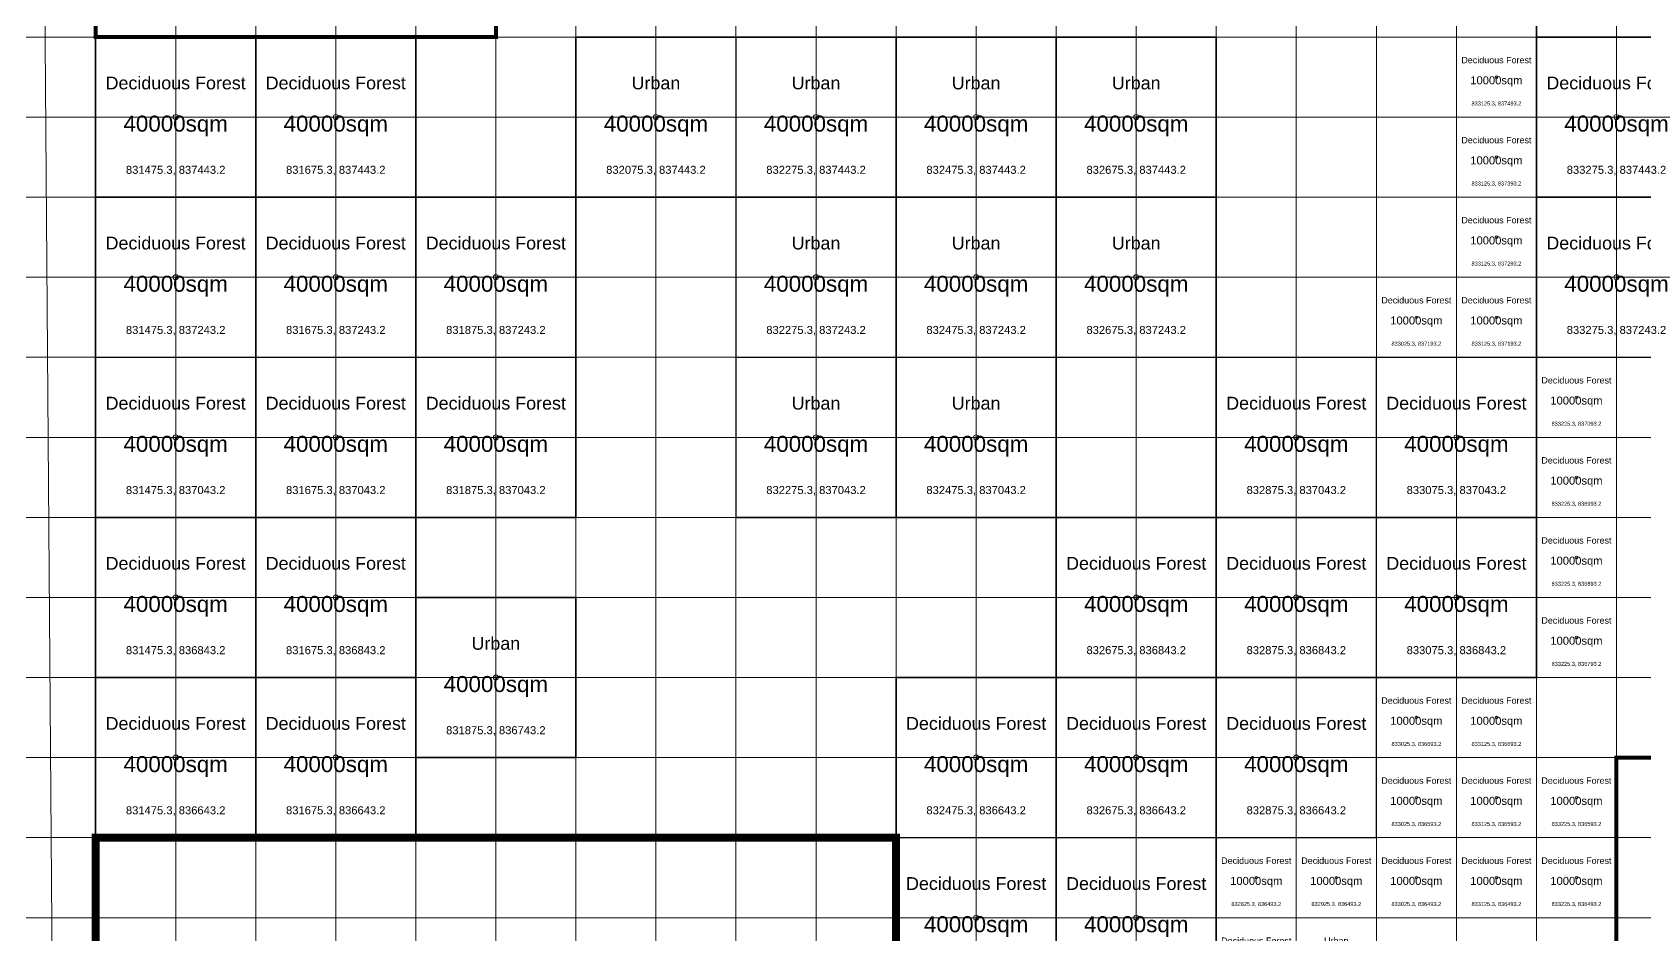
# Model space of a CAD drawing. Header units: millimetres. Extents: x 828163 to 838163, y 832572 to 842572.
# Drawn here: x 831296 to 833311, y 836422 to 837549 of the extents above; entities that cross this region are included whole.
import ezdxf
from ezdxf.enums import TextEntityAlignment as Align

# ---------------------------------------------------------------- set-up
doc = ezdxf.new("R2010")
doc.units = ezdxf.units.MM
doc.header["$MEASUREMENT"] = 0
doc.layers.add('0_10km_10km', color=4, linetype='Continuous', lineweight=0)
doc.layers.add('0_Land Use', color=2, linetype='Continuous', lineweight=0)
doc.layers.add('Deciduous Forest', color=79, linetype='Continuous', true_color=0x375623)
doc.layers.add('Urban', color=46, linetype='Continuous', true_color=0x806000)
doc.styles.get("Standard").update_dxf_attribs({"font": 'arial.ttf'})
picture_1 = doc.add_image_def('image1.jpg', size_in_pixel=(720, 736))

# ---------------------------------------------------------------- blocks, each defined once
blk = doc.blocks.new('*U23')
blk.add_circle((500, 500), 16)
at = {"layer": 'Deciduous Forest', "const_width": 10}
blk.add_lwpolyline([(0, 0), (1000, 0), (1000, 1000), (0, 1000)], close=True, dxfattribs=at)
at = {"color": 0}
blk.add_attdef('LAND_TYPE', text='', height=80, dxfattribs=at).set_placement((500, 673.4), align=Align.CENTER)
for tag, height, p in [('BOX_AREA', 100, (500, 409.7)), ('COOR', 50, (500, 146))]:
    blk.add_attdef(tag, text='', height=height).set_placement(p, align=Align.CENTER)
blk = doc.blocks.new('*U40')
blk.add_circle((100, 100), 3.21)
at = {"layer": 'Deciduous Forest', "const_width": 2}
blk.add_lwpolyline([(0, 0), (200, 0), (200, 200), (0, 200)], close=True, dxfattribs=at)
at = {"color": 0}
blk.add_attdef('LAND_TYPE', text='', height=16, dxfattribs=at).set_placement((100, 134.7), align=Align.CENTER)
for tag, height, p in [('BOX_AREA', 20, (100, 81.9)), ('COOR', 10, (100, 29.2))]:
    blk.add_attdef(tag, text='', height=height).set_placement(p, align=Align.CENTER)
blk = doc.blocks.new('*U46')
blk.add_circle((100, 100), 3.21)
at = {"layer": 'Deciduous Forest', "const_width": 2}
blk.add_lwpolyline([(0, 0), (200, 0), (200, 200), (0, 200)], close=True, dxfattribs=at)
at = {"color": 0}
blk.add_attdef('LAND_TYPE', text='', height=16, dxfattribs=at).set_placement((100, 134.7), align=Align.CENTER)
for tag, height, p in [('BOX_AREA', 20, (100, 81.9)), ('COOR', 10, (100, 29.2))]:
    blk.add_attdef(tag, text='', height=height).set_placement(p, align=Align.CENTER)
blk = doc.blocks.new('*U47')
blk.add_circle((100, 100), 3.21)
at = {"layer": 'Deciduous Forest', "const_width": 2}
blk.add_lwpolyline([(0, 0), (200, 0), (200, 200), (0, 200)], close=True, dxfattribs=at)
at = {"color": 0}
blk.add_attdef('LAND_TYPE', text='', height=16, dxfattribs=at).set_placement((100, 134.7), align=Align.CENTER)
for tag, height, p in [('BOX_AREA', 20, (100, 81.9)), ('COOR', 10, (100, 29.2))]:
    blk.add_attdef(tag, text='', height=height).set_placement(p, align=Align.CENTER)
blk = doc.blocks.new('*U48')
blk.add_circle((100, 100), 3.21)
at = {"layer": 'Deciduous Forest', "const_width": 2}
blk.add_lwpolyline([(0, 0), (200, 0), (200, 200), (0, 200)], close=True, dxfattribs=at)
at = {"color": 0}
blk.add_attdef('LAND_TYPE', text='', height=16, dxfattribs=at).set_placement((100, 134.7), align=Align.CENTER)
for tag, height, p in [('BOX_AREA', 20, (100, 81.9)), ('COOR', 10, (100, 29.2))]:
    blk.add_attdef(tag, text='', height=height).set_placement(p, align=Align.CENTER)
blk = doc.blocks.new('*U41')
blk.add_circle((100, 100), 3.21)
at = {"layer": 'Deciduous Forest', "const_width": 2}
blk.add_lwpolyline([(0, 0), (200, 0), (200, 200), (0, 200)], close=True, dxfattribs=at)
at = {"color": 0}
blk.add_attdef('LAND_TYPE', text='', height=16, dxfattribs=at).set_placement((100, 134.7), align=Align.CENTER)
for tag, height, p in [('BOX_AREA', 20, (100, 81.9)), ('COOR', 10, (100, 29.2))]:
    blk.add_attdef(tag, text='', height=height).set_placement(p, align=Align.CENTER)
blk = doc.blocks.new('*U42')
blk.add_circle((100, 100), 3.21)
at = {"layer": 'Deciduous Forest', "const_width": 2}
blk.add_lwpolyline([(0, 0), (200, 0), (200, 200), (0, 200)], close=True, dxfattribs=at)
at = {"color": 0}
blk.add_attdef('LAND_TYPE', text='', height=16, dxfattribs=at).set_placement((100, 134.7), align=Align.CENTER)
for tag, height, p in [('BOX_AREA', 20, (100, 81.9)), ('COOR', 10, (100, 29.2))]:
    blk.add_attdef(tag, text='', height=height).set_placement(p, align=Align.CENTER)
blk = doc.blocks.new('*U43')
blk.add_circle((100, 100), 3.21)
at = {"layer": 'Deciduous Forest', "const_width": 2}
blk.add_lwpolyline([(0, 0), (200, 0), (200, 200), (0, 200)], close=True, dxfattribs=at)
at = {"color": 0}
blk.add_attdef('LAND_TYPE', text='', height=16, dxfattribs=at).set_placement((100, 134.7), align=Align.CENTER)
for tag, height, p in [('BOX_AREA', 20, (100, 81.9)), ('COOR', 10, (100, 29.2))]:
    blk.add_attdef(tag, text='', height=height).set_placement(p, align=Align.CENTER)
blk = doc.blocks.new('*U44')
blk.add_circle((100, 100), 3.21)
at = {"layer": 'Deciduous Forest', "const_width": 2}
blk.add_lwpolyline([(0, 0), (200, 0), (200, 200), (0, 200)], close=True, dxfattribs=at)
at = {"color": 0}
blk.add_attdef('LAND_TYPE', text='', height=16, dxfattribs=at).set_placement((100, 134.7), align=Align.CENTER)
for tag, height, p in [('BOX_AREA', 20, (100, 81.9)), ('COOR', 10, (100, 29.2))]:
    blk.add_attdef(tag, text='', height=height).set_placement(p, align=Align.CENTER)
blk = doc.blocks.new('*U45')
blk.add_circle((100, 100), 3.21)
at = {"layer": 'Deciduous Forest', "const_width": 2}
blk.add_lwpolyline([(0, 0), (200, 0), (200, 200), (0, 200)], close=True, dxfattribs=at)
at = {"color": 0}
blk.add_attdef('LAND_TYPE', text='', height=16, dxfattribs=at).set_placement((100, 134.7), align=Align.CENTER)
for tag, height, p in [('BOX_AREA', 20, (100, 81.9)), ('COOR', 10, (100, 29.2))]:
    blk.add_attdef(tag, text='', height=height).set_placement(p, align=Align.CENTER)
blk = doc.blocks.new('*U35')
blk.add_circle((100, 100), 3.21)
at = {"layer": 'Deciduous Forest', "const_width": 2}
blk.add_lwpolyline([(0, 0), (200, 0), (200, 200), (0, 200)], close=True, dxfattribs=at)
at = {"color": 0}
blk.add_attdef('LAND_TYPE', text='', height=16, dxfattribs=at).set_placement((100, 134.7), align=Align.CENTER)
for tag, height, p in [('BOX_AREA', 20, (100, 81.9)), ('COOR', 10, (100, 29.2))]:
    blk.add_attdef(tag, text='', height=height).set_placement(p, align=Align.CENTER)
blk = doc.blocks.new('*U36')
blk.add_circle((100, 100), 3.21)
at = {"layer": 'Deciduous Forest', "const_width": 2}
blk.add_lwpolyline([(0, 0), (200, 0), (200, 200), (0, 200)], close=True, dxfattribs=at)
at = {"color": 0}
blk.add_attdef('LAND_TYPE', text='', height=16, dxfattribs=at).set_placement((100, 134.7), align=Align.CENTER)
for tag, height, p in [('BOX_AREA', 20, (100, 81.9)), ('COOR', 10, (100, 29.2))]:
    blk.add_attdef(tag, text='', height=height).set_placement(p, align=Align.CENTER)
blk = doc.blocks.new('*U37')
blk.add_circle((100, 100), 3.21)
at = {"layer": 'Deciduous Forest', "const_width": 2}
blk.add_lwpolyline([(0, 0), (200, 0), (200, 200), (0, 200)], close=True, dxfattribs=at)
at = {"color": 0}
blk.add_attdef('LAND_TYPE', text='', height=16, dxfattribs=at).set_placement((100, 134.7), align=Align.CENTER)
for tag, height, p in [('BOX_AREA', 20, (100, 81.9)), ('COOR', 10, (100, 29.2))]:
    blk.add_attdef(tag, text='', height=height).set_placement(p, align=Align.CENTER)
blk = doc.blocks.new('*U38')
blk.add_circle((100, 100), 3.21)
at = {"layer": 'Deciduous Forest', "const_width": 2}
blk.add_lwpolyline([(0, 0), (200, 0), (200, 200), (0, 200)], close=True, dxfattribs=at)
at = {"color": 0}
blk.add_attdef('LAND_TYPE', text='', height=16, dxfattribs=at).set_placement((100, 134.7), align=Align.CENTER)
for tag, height, p in [('BOX_AREA', 20, (100, 81.9)), ('COOR', 10, (100, 29.2))]:
    blk.add_attdef(tag, text='', height=height).set_placement(p, align=Align.CENTER)
blk = doc.blocks.new('*U39')
blk.add_circle((100, 100), 3.21)
at = {"layer": 'Deciduous Forest', "const_width": 2}
blk.add_lwpolyline([(0, 0), (200, 0), (200, 200), (0, 200)], close=True, dxfattribs=at)
at = {"color": 0}
blk.add_attdef('LAND_TYPE', text='', height=16, dxfattribs=at).set_placement((100, 134.7), align=Align.CENTER)
for tag, height, p in [('BOX_AREA', 20, (100, 81.9)), ('COOR', 10, (100, 29.2))]:
    blk.add_attdef(tag, text='', height=height).set_placement(p, align=Align.CENTER)
blk = doc.blocks.new('*U60')
blk.add_circle((100, 100), 3.21)
at = {"layer": 'Deciduous Forest', "const_width": 2}
blk.add_lwpolyline([(0, 0), (200, 0), (200, 200), (0, 200)], close=True, dxfattribs=at)
at = {"color": 0}
blk.add_attdef('LAND_TYPE', text='', height=16, dxfattribs=at).set_placement((100, 134.7), align=Align.CENTER)
for tag, height, p in [('BOX_AREA', 20, (100, 81.9)), ('COOR', 10, (100, 29.2))]:
    blk.add_attdef(tag, text='', height=height).set_placement(p, align=Align.CENTER)
blk = doc.blocks.new('*U61')
blk.add_circle((100, 100), 3.21)
at = {"layer": 'Deciduous Forest', "const_width": 2}
blk.add_lwpolyline([(0, 0), (200, 0), (200, 200), (0, 200)], close=True, dxfattribs=at)
at = {"color": 0}
blk.add_attdef('LAND_TYPE', text='', height=16, dxfattribs=at).set_placement((100, 134.7), align=Align.CENTER)
for tag, height, p in [('BOX_AREA', 20, (100, 81.9)), ('COOR', 10, (100, 29.2))]:
    blk.add_attdef(tag, text='', height=height).set_placement(p, align=Align.CENTER)
blk = doc.blocks.new('*U62')
blk.add_circle((100, 100), 3.21)
at = {"layer": 'Deciduous Forest', "const_width": 2}
blk.add_lwpolyline([(0, 0), (200, 0), (200, 200), (0, 200)], close=True, dxfattribs=at)
at = {"color": 0}
blk.add_attdef('LAND_TYPE', text='', height=16, dxfattribs=at).set_placement((100, 134.7), align=Align.CENTER)
for tag, height, p in [('BOX_AREA', 20, (100, 81.9)), ('COOR', 10, (100, 29.2))]:
    blk.add_attdef(tag, text='', height=height).set_placement(p, align=Align.CENTER)
blk = doc.blocks.new('*U63')
blk.add_circle((100, 100), 3.21)
at = {"layer": 'Deciduous Forest', "const_width": 2}
blk.add_lwpolyline([(0, 0), (200, 0), (200, 200), (0, 200)], close=True, dxfattribs=at)
at = {"color": 0}
blk.add_attdef('LAND_TYPE', text='', height=16, dxfattribs=at).set_placement((100, 134.7), align=Align.CENTER)
for tag, height, p in [('BOX_AREA', 20, (100, 81.9)), ('COOR', 10, (100, 29.2))]:
    blk.add_attdef(tag, text='', height=height).set_placement(p, align=Align.CENTER)
blk = doc.blocks.new('*U54')
blk.add_circle((100, 100), 3.21)
at = {"layer": 'Deciduous Forest', "const_width": 2}
blk.add_lwpolyline([(0, 0), (200, 0), (200, 200), (0, 200)], close=True, dxfattribs=at)
at = {"color": 0}
blk.add_attdef('LAND_TYPE', text='', height=16, dxfattribs=at).set_placement((100, 134.7), align=Align.CENTER)
for tag, height, p in [('BOX_AREA', 20, (100, 81.9)), ('COOR', 10, (100, 29.2))]:
    blk.add_attdef(tag, text='', height=height).set_placement(p, align=Align.CENTER)
blk = doc.blocks.new('*U55')
blk.add_circle((100, 100), 3.21)
at = {"layer": 'Deciduous Forest', "const_width": 2}
blk.add_lwpolyline([(0, 0), (200, 0), (200, 200), (0, 200)], close=True, dxfattribs=at)
at = {"color": 0}
blk.add_attdef('LAND_TYPE', text='', height=16, dxfattribs=at).set_placement((100, 134.7), align=Align.CENTER)
for tag, height, p in [('BOX_AREA', 20, (100, 81.9)), ('COOR', 10, (100, 29.2))]:
    blk.add_attdef(tag, text='', height=height).set_placement(p, align=Align.CENTER)
blk = doc.blocks.new('*U29')
blk.add_circle((250, 250), 8.02)
at = {"layer": 'Deciduous Forest', "const_width": 5}
blk.add_lwpolyline([(0, 0), (500, 0), (500, 500), (0, 500)], close=True, dxfattribs=at)
at = {"color": 0}
blk.add_attdef('LAND_TYPE', text='', height=40, dxfattribs=at).set_placement((250, 336.7), align=Align.CENTER)
for tag, height, p in [('BOX_AREA', 50, (250, 204.8)), ('COOR', 25, (250, 73))]:
    blk.add_attdef(tag, text='', height=height).set_placement(p, align=Align.CENTER)
blk = doc.blocks.new('*U50')
blk.add_circle((100, 100), 3.21)
at = {"layer": 'Deciduous Forest', "const_width": 2}
blk.add_lwpolyline([(0, 0), (200, 0), (200, 200), (0, 200)], close=True, dxfattribs=at)
at = {"color": 0}
blk.add_attdef('LAND_TYPE', text='', height=16, dxfattribs=at).set_placement((100, 134.7), align=Align.CENTER)
for tag, height, p in [('BOX_AREA', 20, (100, 81.9)), ('COOR', 10, (100, 29.2))]:
    blk.add_attdef(tag, text='', height=height).set_placement(p, align=Align.CENTER)
blk = doc.blocks.new('*U79')
blk.add_circle((100, 100), 3.21)
at = {"layer": 'Deciduous Forest', "const_width": 2}
blk.add_lwpolyline([(0, 0), (200, 0), (200, 200), (0, 200)], close=True, dxfattribs=at)
at = {"color": 0}
blk.add_attdef('LAND_TYPE', text='', height=16, dxfattribs=at).set_placement((100, 134.7), align=Align.CENTER)
for tag, height, p in [('BOX_AREA', 20, (100, 81.9)), ('COOR', 10, (100, 29.2))]:
    blk.add_attdef(tag, text='', height=height).set_placement(p, align=Align.CENTER)
blk = doc.blocks.new('*U80')
blk.add_circle((100, 100), 3.21)
at = {"layer": 'Deciduous Forest', "const_width": 2}
blk.add_lwpolyline([(0, 0), (200, 0), (200, 200), (0, 200)], close=True, dxfattribs=at)
at = {"color": 0}
blk.add_attdef('LAND_TYPE', text='', height=16, dxfattribs=at).set_placement((100, 134.7), align=Align.CENTER)
for tag, height, p in [('BOX_AREA', 20, (100, 81.9)), ('COOR', 10, (100, 29.2))]:
    blk.add_attdef(tag, text='', height=height).set_placement(p, align=Align.CENTER)
blk = doc.blocks.new('*U59')
blk.add_circle((100, 100), 3.21)
at = {"layer": 'Deciduous Forest', "const_width": 2}
blk.add_lwpolyline([(0, 0), (200, 0), (200, 200), (0, 200)], close=True, dxfattribs=at)
at = {"color": 0}
blk.add_attdef('LAND_TYPE', text='', height=16, dxfattribs=at).set_placement((100, 134.7), align=Align.CENTER)
for tag, height, p in [('BOX_AREA', 20, (100, 81.9)), ('COOR', 10, (100, 29.2))]:
    blk.add_attdef(tag, text='', height=height).set_placement(p, align=Align.CENTER)
blk = doc.blocks.new('*U69')
blk.add_circle((100, 100), 3.21)
at = {"layer": 'Deciduous Forest', "const_width": 2}
blk.add_lwpolyline([(0, 0), (200, 0), (200, 200), (0, 200)], close=True, dxfattribs=at)
at = {"color": 0}
blk.add_attdef('LAND_TYPE', text='', height=16, dxfattribs=at).set_placement((100, 134.7), align=Align.CENTER)
for tag, height, p in [('BOX_AREA', 20, (100, 81.9)), ('COOR', 10, (100, 29.2))]:
    blk.add_attdef(tag, text='', height=height).set_placement(p, align=Align.CENTER)
blk = doc.blocks.new('*U65')
blk.add_circle((50, 50), 1.6)
at = {"layer": 'Deciduous Forest', "const_width": 1}
blk.add_lwpolyline([(0, 0), (100, 0), (100, 100), (0, 100)], close=True, dxfattribs=at)
at = {"color": 0}
blk.add_attdef('LAND_TYPE', text='', height=8, dxfattribs=at).set_placement((50, 67.3), align=Align.CENTER)
for tag, height, p in [('BOX_AREA', 10, (50, 41)), ('COOR', 5, (50, 14.6))]:
    blk.add_attdef(tag, text='', height=height).set_placement(p, align=Align.CENTER)
blk = doc.blocks.new('*U66')
blk.add_circle((50, 50), 1.6)
at = {"layer": 'Deciduous Forest', "const_width": 1}
blk.add_lwpolyline([(0, 0), (100, 0), (100, 100), (0, 100)], close=True, dxfattribs=at)
at = {"color": 0}
blk.add_attdef('LAND_TYPE', text='', height=8, dxfattribs=at).set_placement((50, 67.3), align=Align.CENTER)
for tag, height, p in [('BOX_AREA', 10, (50, 41)), ('COOR', 5, (50, 14.6))]:
    blk.add_attdef(tag, text='', height=height).set_placement(p, align=Align.CENTER)
blk = doc.blocks.new('*U67')
blk.add_circle((50, 50), 1.6)
at = {"layer": 'Deciduous Forest', "const_width": 1}
blk.add_lwpolyline([(0, 0), (100, 0), (100, 100), (0, 100)], close=True, dxfattribs=at)
at = {"color": 0}
blk.add_attdef('LAND_TYPE', text='', height=8, dxfattribs=at).set_placement((50, 67.3), align=Align.CENTER)
for tag, height, p in [('BOX_AREA', 10, (50, 41)), ('COOR', 5, (50, 14.6))]:
    blk.add_attdef(tag, text='', height=height).set_placement(p, align=Align.CENTER)
blk = doc.blocks.new('*U68')
blk.add_circle((50, 50), 1.6)
at = {"layer": 'Deciduous Forest', "const_width": 1}
blk.add_lwpolyline([(0, 0), (100, 0), (100, 100), (0, 100)], close=True, dxfattribs=at)
at = {"color": 0}
blk.add_attdef('LAND_TYPE', text='', height=8, dxfattribs=at).set_placement((50, 67.3), align=Align.CENTER)
for tag, height, p in [('BOX_AREA', 10, (50, 41)), ('COOR', 5, (50, 14.6))]:
    blk.add_attdef(tag, text='', height=height).set_placement(p, align=Align.CENTER)
blk = doc.blocks.new('*U88')
blk.add_circle((50, 50), 1.6)
at = {"layer": 'Deciduous Forest', "const_width": 1}
blk.add_lwpolyline([(0, 0), (100, 0), (100, 100), (0, 100)], close=True, dxfattribs=at)
at = {"color": 0}
blk.add_attdef('LAND_TYPE', text='', height=8, dxfattribs=at).set_placement((50, 67.3), align=Align.CENTER)
for tag, height, p in [('BOX_AREA', 10, (50, 41)), ('COOR', 5, (50, 14.6))]:
    blk.add_attdef(tag, text='', height=height).set_placement(p, align=Align.CENTER)
blk = doc.blocks.new('*U89')
blk.add_circle((50, 50), 1.6)
at = {"layer": 'Deciduous Forest', "const_width": 1}
blk.add_lwpolyline([(0, 0), (100, 0), (100, 100), (0, 100)], close=True, dxfattribs=at)
at = {"color": 0}
blk.add_attdef('LAND_TYPE', text='', height=8, dxfattribs=at).set_placement((50, 67.3), align=Align.CENTER)
for tag, height, p in [('BOX_AREA', 10, (50, 41)), ('COOR', 5, (50, 14.6))]:
    blk.add_attdef(tag, text='', height=height).set_placement(p, align=Align.CENTER)
blk = doc.blocks.new('*U90')
blk.add_circle((50, 50), 1.6)
at = {"layer": 'Deciduous Forest', "const_width": 1}
blk.add_lwpolyline([(0, 0), (100, 0), (100, 100), (0, 100)], close=True, dxfattribs=at)
at = {"color": 0}
blk.add_attdef('LAND_TYPE', text='', height=8, dxfattribs=at).set_placement((50, 67.3), align=Align.CENTER)
for tag, height, p in [('BOX_AREA', 10, (50, 41)), ('COOR', 5, (50, 14.6))]:
    blk.add_attdef(tag, text='', height=height).set_placement(p, align=Align.CENTER)
blk = doc.blocks.new('*U91')
blk.add_circle((50, 50), 1.6)
at = {"layer": 'Deciduous Forest', "const_width": 1}
blk.add_lwpolyline([(0, 0), (100, 0), (100, 100), (0, 100)], close=True, dxfattribs=at)
at = {"color": 0}
blk.add_attdef('LAND_TYPE', text='', height=8, dxfattribs=at).set_placement((50, 67.3), align=Align.CENTER)
for tag, height, p in [('BOX_AREA', 10, (50, 41)), ('COOR', 5, (50, 14.6))]:
    blk.add_attdef(tag, text='', height=height).set_placement(p, align=Align.CENTER)
blk = doc.blocks.new('*U73')
blk.add_circle((50, 50), 1.6)
at = {"layer": 'Deciduous Forest', "const_width": 1}
blk.add_lwpolyline([(0, 0), (100, 0), (100, 100), (0, 100)], close=True, dxfattribs=at)
at = {"color": 0}
blk.add_attdef('LAND_TYPE', text='', height=8, dxfattribs=at).set_placement((50, 67.3), align=Align.CENTER)
for tag, height, p in [('BOX_AREA', 10, (50, 41)), ('COOR', 5, (50, 14.6))]:
    blk.add_attdef(tag, text='', height=height).set_placement(p, align=Align.CENTER)
blk = doc.blocks.new('*U74')
blk.add_circle((50, 50), 1.6)
at = {"layer": 'Deciduous Forest', "const_width": 1}
blk.add_lwpolyline([(0, 0), (100, 0), (100, 100), (0, 100)], close=True, dxfattribs=at)
at = {"color": 0}
blk.add_attdef('LAND_TYPE', text='', height=8, dxfattribs=at).set_placement((50, 67.3), align=Align.CENTER)
for tag, height, p in [('BOX_AREA', 10, (50, 41)), ('COOR', 5, (50, 14.6))]:
    blk.add_attdef(tag, text='', height=height).set_placement(p, align=Align.CENTER)
blk = doc.blocks.new('*U75')
blk.add_circle((50, 50), 1.6)
at = {"layer": 'Deciduous Forest', "const_width": 1}
blk.add_lwpolyline([(0, 0), (100, 0), (100, 100), (0, 100)], close=True, dxfattribs=at)
at = {"color": 0}
blk.add_attdef('LAND_TYPE', text='', height=8, dxfattribs=at).set_placement((50, 67.3), align=Align.CENTER)
for tag, height, p in [('BOX_AREA', 10, (50, 41)), ('COOR', 5, (50, 14.6))]:
    blk.add_attdef(tag, text='', height=height).set_placement(p, align=Align.CENTER)
blk = doc.blocks.new('*U76')
blk.add_circle((50, 50), 1.6)
at = {"layer": 'Deciduous Forest', "const_width": 1}
blk.add_lwpolyline([(0, 0), (100, 0), (100, 100), (0, 100)], close=True, dxfattribs=at)
at = {"color": 0}
blk.add_attdef('LAND_TYPE', text='', height=8, dxfattribs=at).set_placement((50, 67.3), align=Align.CENTER)
for tag, height, p in [('BOX_AREA', 10, (50, 41)), ('COOR', 5, (50, 14.6))]:
    blk.add_attdef(tag, text='', height=height).set_placement(p, align=Align.CENTER)
blk = doc.blocks.new('*U77')
blk.add_circle((50, 50), 1.6)
at = {"layer": 'Deciduous Forest', "const_width": 1}
blk.add_lwpolyline([(0, 0), (100, 0), (100, 100), (0, 100)], close=True, dxfattribs=at)
at = {"color": 0}
blk.add_attdef('LAND_TYPE', text='', height=8, dxfattribs=at).set_placement((50, 67.3), align=Align.CENTER)
for tag, height, p in [('BOX_AREA', 10, (50, 41)), ('COOR', 5, (50, 14.6))]:
    blk.add_attdef(tag, text='', height=height).set_placement(p, align=Align.CENTER)
blk = doc.blocks.new('*U92')
blk.add_circle((50, 50), 1.6)
at = {"layer": 'Deciduous Forest', "const_width": 1}
blk.add_lwpolyline([(0, 0), (100, 0), (100, 100), (0, 100)], close=True, dxfattribs=at)
at = {"color": 0}
blk.add_attdef('LAND_TYPE', text='', height=8, dxfattribs=at).set_placement((50, 67.3), align=Align.CENTER)
for tag, height, p in [('BOX_AREA', 10, (50, 41)), ('COOR', 5, (50, 14.6))]:
    blk.add_attdef(tag, text='', height=height).set_placement(p, align=Align.CENTER)
blk = doc.blocks.new('*U93')
blk.add_circle((50, 50), 1.6)
at = {"layer": 'Deciduous Forest', "const_width": 1}
blk.add_lwpolyline([(0, 0), (100, 0), (100, 100), (0, 100)], close=True, dxfattribs=at)
at = {"color": 0}
blk.add_attdef('LAND_TYPE', text='', height=8, dxfattribs=at).set_placement((50, 67.3), align=Align.CENTER)
for tag, height, p in [('BOX_AREA', 10, (50, 41)), ('COOR', 5, (50, 14.6))]:
    blk.add_attdef(tag, text='', height=height).set_placement(p, align=Align.CENTER)
blk = doc.blocks.new('*U94')
blk.add_circle((50, 50), 1.6)
at = {"layer": 'Deciduous Forest', "const_width": 1}
blk.add_lwpolyline([(0, 0), (100, 0), (100, 100), (0, 100)], close=True, dxfattribs=at)
at = {"color": 0}
blk.add_attdef('LAND_TYPE', text='', height=8, dxfattribs=at).set_placement((50, 67.3), align=Align.CENTER)
for tag, height, p in [('BOX_AREA', 10, (50, 41)), ('COOR', 5, (50, 14.6))]:
    blk.add_attdef(tag, text='', height=height).set_placement(p, align=Align.CENTER)
blk = doc.blocks.new('*U95')
blk.add_circle((50, 50), 1.6)
at = {"layer": 'Deciduous Forest', "const_width": 1}
blk.add_lwpolyline([(0, 0), (100, 0), (100, 100), (0, 100)], close=True, dxfattribs=at)
at = {"color": 0}
blk.add_attdef('LAND_TYPE', text='', height=8, dxfattribs=at).set_placement((50, 67.3), align=Align.CENTER)
for tag, height, p in [('BOX_AREA', 10, (50, 41)), ('COOR', 5, (50, 14.6))]:
    blk.add_attdef(tag, text='', height=height).set_placement(p, align=Align.CENTER)
blk = doc.blocks.new('*U81')
blk.add_circle((50, 50), 1.6)
at = {"layer": 'Deciduous Forest', "const_width": 1}
blk.add_lwpolyline([(0, 0), (100, 0), (100, 100), (0, 100)], close=True, dxfattribs=at)
at = {"color": 0}
blk.add_attdef('LAND_TYPE', text='', height=8, dxfattribs=at).set_placement((50, 67.3), align=Align.CENTER)
for tag, height, p in [('BOX_AREA', 10, (50, 41)), ('COOR', 5, (50, 14.6))]:
    blk.add_attdef(tag, text='', height=height).set_placement(p, align=Align.CENTER)
blk = doc.blocks.new('*U82')
blk.add_circle((50, 50), 1.6)
at = {"layer": 'Deciduous Forest', "const_width": 1}
blk.add_lwpolyline([(0, 0), (100, 0), (100, 100), (0, 100)], close=True, dxfattribs=at)
at = {"color": 0}
blk.add_attdef('LAND_TYPE', text='', height=8, dxfattribs=at).set_placement((50, 67.3), align=Align.CENTER)
for tag, height, p in [('BOX_AREA', 10, (50, 41)), ('COOR', 5, (50, 14.6))]:
    blk.add_attdef(tag, text='', height=height).set_placement(p, align=Align.CENTER)
blk = doc.blocks.new('*U83')
blk.add_circle((50, 50), 1.6)
at = {"layer": 'Deciduous Forest', "const_width": 1}
blk.add_lwpolyline([(0, 0), (100, 0), (100, 100), (0, 100)], close=True, dxfattribs=at)
at = {"color": 0}
blk.add_attdef('LAND_TYPE', text='', height=8, dxfattribs=at).set_placement((50, 67.3), align=Align.CENTER)
for tag, height, p in [('BOX_AREA', 10, (50, 41)), ('COOR', 5, (50, 14.6))]:
    blk.add_attdef(tag, text='', height=height).set_placement(p, align=Align.CENTER)
blk = doc.blocks.new('*U84')
blk.add_circle((50, 50), 1.6)
at = {"layer": 'Deciduous Forest', "const_width": 1}
blk.add_lwpolyline([(0, 0), (100, 0), (100, 100), (0, 100)], close=True, dxfattribs=at)
at = {"color": 0}
blk.add_attdef('LAND_TYPE', text='', height=8, dxfattribs=at).set_placement((50, 67.3), align=Align.CENTER)
for tag, height, p in [('BOX_AREA', 10, (50, 41)), ('COOR', 5, (50, 14.6))]:
    blk.add_attdef(tag, text='', height=height).set_placement(p, align=Align.CENTER)
blk = doc.blocks.new('*U139')
blk.add_circle((50, 50), 1.6)
at = {"layer": 'Urban', "const_width": 1}
blk.add_lwpolyline([(0, 0), (100, 0), (100, 100), (0, 100)], close=True, dxfattribs=at)
at = {"color": 0}
blk.add_attdef('LAND_TYPE', text='', height=8, dxfattribs=at).set_placement((50, 67.3), align=Align.CENTER)
for tag, height, p in [('BOX_AREA', 10, (50, 41)), ('COOR', 5, (50, 14.6))]:
    blk.add_attdef(tag, text='', height=height).set_placement(p, align=Align.CENTER)
blk = doc.blocks.new('*U32')
blk.add_circle((250, 250), 8.02)
at = {"layer": 'Urban', "const_width": 5}
blk.add_lwpolyline([(0, 0), (500, 0), (500, 500), (0, 500)], close=True, dxfattribs=at)
at = {"color": 0}
blk.add_attdef('LAND_TYPE', text='', height=40, dxfattribs=at).set_placement((250, 336.7), align=Align.CENTER)
for tag, height, p in [('BOX_AREA', 50, (250, 204.8)), ('COOR', 25, (250, 73))]:
    blk.add_attdef(tag, text='', height=height).set_placement(p, align=Align.CENTER)
blk = doc.blocks.new('*U126')
blk.add_circle((100, 100), 3.21)
at = {"layer": 'Urban', "const_width": 2}
blk.add_lwpolyline([(0, 0), (200, 0), (200, 200), (0, 200)], close=True, dxfattribs=at)
at = {"color": 0}
blk.add_attdef('LAND_TYPE', text='', height=16, dxfattribs=at).set_placement((100, 134.7), align=Align.CENTER)
for tag, height, p in [('BOX_AREA', 20, (100, 81.9)), ('COOR', 10, (100, 29.2))]:
    blk.add_attdef(tag, text='', height=height).set_placement(p, align=Align.CENTER)
blk = doc.blocks.new('*U127')
blk.add_circle((100, 100), 3.21)
at = {"layer": 'Urban', "const_width": 2}
blk.add_lwpolyline([(0, 0), (200, 0), (200, 200), (0, 200)], close=True, dxfattribs=at)
at = {"color": 0}
blk.add_attdef('LAND_TYPE', text='', height=16, dxfattribs=at).set_placement((100, 134.7), align=Align.CENTER)
for tag, height, p in [('BOX_AREA', 20, (100, 81.9)), ('COOR', 10, (100, 29.2))]:
    blk.add_attdef(tag, text='', height=height).set_placement(p, align=Align.CENTER)
blk = doc.blocks.new('*U128')
blk.add_circle((100, 100), 3.21)
at = {"layer": 'Urban', "const_width": 2}
blk.add_lwpolyline([(0, 0), (200, 0), (200, 200), (0, 200)], close=True, dxfattribs=at)
at = {"color": 0}
blk.add_attdef('LAND_TYPE', text='', height=16, dxfattribs=at).set_placement((100, 134.7), align=Align.CENTER)
for tag, height, p in [('BOX_AREA', 20, (100, 81.9)), ('COOR', 10, (100, 29.2))]:
    blk.add_attdef(tag, text='', height=height).set_placement(p, align=Align.CENTER)
blk = doc.blocks.new('*U129')
blk.add_circle((100, 100), 3.21)
at = {"layer": 'Urban', "const_width": 2}
blk.add_lwpolyline([(0, 0), (200, 0), (200, 200), (0, 200)], close=True, dxfattribs=at)
at = {"color": 0}
blk.add_attdef('LAND_TYPE', text='', height=16, dxfattribs=at).set_placement((100, 134.7), align=Align.CENTER)
for tag, height, p in [('BOX_AREA', 20, (100, 81.9)), ('COOR', 10, (100, 29.2))]:
    blk.add_attdef(tag, text='', height=height).set_placement(p, align=Align.CENTER)
blk = doc.blocks.new('*U130')
blk.add_circle((100, 100), 3.21)
at = {"layer": 'Urban', "const_width": 2}
blk.add_lwpolyline([(0, 0), (200, 0), (200, 200), (0, 200)], close=True, dxfattribs=at)
at = {"color": 0}
blk.add_attdef('LAND_TYPE', text='', height=16, dxfattribs=at).set_placement((100, 134.7), align=Align.CENTER)
for tag, height, p in [('BOX_AREA', 20, (100, 81.9)), ('COOR', 10, (100, 29.2))]:
    blk.add_attdef(tag, text='', height=height).set_placement(p, align=Align.CENTER)
blk = doc.blocks.new('*U109')
blk.add_circle((100, 100), 3.21)
at = {"layer": 'Urban', "const_width": 2}
blk.add_lwpolyline([(0, 0), (200, 0), (200, 200), (0, 200)], close=True, dxfattribs=at)
at = {"color": 0}
blk.add_attdef('LAND_TYPE', text='', height=16, dxfattribs=at).set_placement((100, 134.7), align=Align.CENTER)
for tag, height, p in [('BOX_AREA', 20, (100, 81.9)), ('COOR', 10, (100, 29.2))]:
    blk.add_attdef(tag, text='', height=height).set_placement(p, align=Align.CENTER)
blk = doc.blocks.new('*U110')
blk.add_circle((100, 100), 3.21)
at = {"layer": 'Urban', "const_width": 2}
blk.add_lwpolyline([(0, 0), (200, 0), (200, 200), (0, 200)], close=True, dxfattribs=at)
at = {"color": 0}
blk.add_attdef('LAND_TYPE', text='', height=16, dxfattribs=at).set_placement((100, 134.7), align=Align.CENTER)
for tag, height, p in [('BOX_AREA', 20, (100, 81.9)), ('COOR', 10, (100, 29.2))]:
    blk.add_attdef(tag, text='', height=height).set_placement(p, align=Align.CENTER)
blk = doc.blocks.new('*U111')
blk.add_circle((100, 100), 3.21)
at = {"layer": 'Urban', "const_width": 2}
blk.add_lwpolyline([(0, 0), (200, 0), (200, 200), (0, 200)], close=True, dxfattribs=at)
at = {"color": 0}
blk.add_attdef('LAND_TYPE', text='', height=16, dxfattribs=at).set_placement((100, 134.7), align=Align.CENTER)
for tag, height, p in [('BOX_AREA', 20, (100, 81.9)), ('COOR', 10, (100, 29.2))]:
    blk.add_attdef(tag, text='', height=height).set_placement(p, align=Align.CENTER)
blk = doc.blocks.new('*U112')
blk.add_circle((100, 100), 3.21)
at = {"layer": 'Urban', "const_width": 2}
blk.add_lwpolyline([(0, 0), (200, 0), (200, 200), (0, 200)], close=True, dxfattribs=at)
at = {"color": 0}
blk.add_attdef('LAND_TYPE', text='', height=16, dxfattribs=at).set_placement((100, 134.7), align=Align.CENTER)
for tag, height, p in [('BOX_AREA', 20, (100, 81.9)), ('COOR', 10, (100, 29.2))]:
    blk.add_attdef(tag, text='', height=height).set_placement(p, align=Align.CENTER)
blk = doc.blocks.new('*U113')
blk.add_circle((100, 100), 3.21)
at = {"layer": 'Urban', "const_width": 2}
blk.add_lwpolyline([(0, 0), (200, 0), (200, 200), (0, 200)], close=True, dxfattribs=at)
at = {"color": 0}
blk.add_attdef('LAND_TYPE', text='', height=16, dxfattribs=at).set_placement((100, 134.7), align=Align.CENTER)
for tag, height, p in [('BOX_AREA', 20, (100, 81.9)), ('COOR', 10, (100, 29.2))]:
    blk.add_attdef(tag, text='', height=height).set_placement(p, align=Align.CENTER)

msp = doc.modelspace()

# ---------------------------------------------------------------- linework, layer by layer
at = {"layer": '0_Land Use', "color": 0}
for p, direction in [((831375.3, 835743.2), (0, -1)), ((831475.3, 835743.2), (0, -1)), ((831575.3, 835743.2), (0, -1)), ((831675.3, 835743.2), (0, -1)), ((831775.3, 835743.2), (0, -1)), ((831875.3, 835743.2), (0, -1)), ((831975.3, 835743.2), (0, -1)), ((832075.3, 835743.2), (0, -1)), ((832175.3, 835743.2), (0, -1)), ((832275.3, 835743.2), (0, -1)), ((832375.3, 835743.2), (0, -1)), ((832475.3, 835743.2), (0, -1)), ((832575.3, 835743.2), (0, -1)), ((832675.3, 835743.2), (0, -1)), ((832775.3, 835743.2), (0, -1)), ((832875.3, 835743.2), (0, -1)), ((832975.3, 835743.2), (0, -1)), ((833075.3, 835743.2), (0, -1)), ((833175.3, 835743.2), (0, -1)), ((833275.3, 835743.2), (0, -1)), ((832375.3, 837543.2), (1, 0)), ((832375.3, 837443.2), (1, 0)), ((832375.3, 837343.2), (1, 0)), ((832375.3, 837243.2), (1, 0)), ((832375.3, 837143.2), (1, 0)), ((832375.3, 837043.2), (1, 0)), ((832375.3, 836943.2), (1, 0)), ((832375.3, 836843.2), (1, 0)), ((832375.3, 836743.2), (1, 0)), ((832375.3, 836643.2), (1, 0)), ((832375.3, 836543.2), (1, 0)), ((832375.3, 836443.2), (1, 0))]:
    msp.add_xline(p, direction, dxfattribs=at)

# ---------------------------------------------------------------- block references
for name, p, values in [('*U29', (831375.3, 837543.2), {'BOX_AREA': '250000sqm', 'COOR': '831625.3, 837793.2', 'LAND_TYPE': 'Deciduous Forest'}), ('*U80', (833175.3, 837543.2), {'BOX_AREA': '40000sqm', 'COOR': '833275.3, 837643.2', 'LAND_TYPE': 'Deciduous Forest'}), ('*U84', (833075.3, 837543.2), {'BOX_AREA': '10000sqm', 'COOR': '833125.3, 837593.2', 'LAND_TYPE': 'Deciduous Forest'}), ('*U60', (831375.3, 837343.2), {'BOX_AREA': '40000sqm', 'COOR': '831475.3, 837443.2', 'LAND_TYPE': 'Deciduous Forest'}), ('*U61', (831575.3, 837343.2), {'BOX_AREA': '40000sqm', 'COOR': '831675.3, 837443.2', 'LAND_TYPE': 'Deciduous Forest'}), ('*U113', (831975.3, 837343.2), {'BOX_AREA': '40000sqm', 'COOR': '832075.3, 837443.2', 'LAND_TYPE': 'Urban'}), ('*U112', (832175.3, 837343.2), {'BOX_AREA': '40000sqm', 'COOR': '832275.3, 837443.2', 'LAND_TYPE': 'Urban'}), ('*U111', (832375.3, 837343.2), {'BOX_AREA': '40000sqm', 'COOR': '832475.3, 837443.2', 'LAND_TYPE': 'Urban'}), ('*U110', (832575.3, 837343.2), {'BOX_AREA': '40000sqm', 'COOR': '832675.3, 837443.2', 'LAND_TYPE': 'Urban'}), ('*U83', (833075.3, 837443.2), {'BOX_AREA': '10000sqm', 'COOR': '833125.3, 837493.2', 'LAND_TYPE': 'Deciduous Forest'}), ('*U79', (833175.3, 837343.2), {'BOX_AREA': '40000sqm', 'COOR': '833275.3, 837443.2', 'LAND_TYPE': 'Deciduous Forest'}), ('*U82', (833075.3, 837343.2), {'BOX_AREA': '10000sqm', 'COOR': '833125.3, 837393.2', 'LAND_TYPE': 'Deciduous Forest'}), ('*U39', (831375.3, 837143.2), {'BOX_AREA': '40000sqm', 'COOR': '831475.3, 837243.2', 'LAND_TYPE': 'Deciduous Forest'}), ('*U62', (831575.3, 837143.2), {'BOX_AREA': '40000sqm', 'COOR': '831675.3, 837243.2', 'LAND_TYPE': 'Deciduous Forest'}), ('*U54', (831775.3, 837143.2), {'BOX_AREA': '40000sqm', 'COOR': '831875.3, 837243.2', 'LAND_TYPE': 'Deciduous Forest'}), ('*U128', (832175.3, 837143.2), {'BOX_AREA': '40000sqm', 'COOR': '832275.3, 837243.2', 'LAND_TYPE': 'Urban'}), ('*U130', (832375.3, 837143.2), {'BOX_AREA': '40000sqm', 'COOR': '832475.3, 837243.2', 'LAND_TYPE': 'Urban'}), ('*U109', (832575.3, 837143.2), {'BOX_AREA': '40000sqm', 'COOR': '832675.3, 837243.2', 'LAND_TYPE': 'Urban'}), ('*U81', (833075.3, 837243.2), {'BOX_AREA': '10000sqm', 'COOR': '833125.3, 837293.2', 'LAND_TYPE': 'Deciduous Forest'}), ('*U50', (833175.3, 837143.2), {'BOX_AREA': '40000sqm', 'COOR': '833275.3, 837243.2', 'LAND_TYPE': 'Deciduous Forest'}), ('*U94', (832975.3, 837143.2), {'BOX_AREA': '10000sqm', 'COOR': '833025.3, 837193.2', 'LAND_TYPE': 'Deciduous Forest'}), ('*U95', (833075.3, 837143.2), {'BOX_AREA': '10000sqm', 'COOR': '833125.3, 837193.2', 'LAND_TYPE': 'Deciduous Forest'}), ('*U38', (831375.3, 836943.2), {'BOX_AREA': '40000sqm', 'COOR': '831475.3, 837043.2', 'LAND_TYPE': 'Deciduous Forest'}), ('*U63', (831575.3, 836943.2), {'BOX_AREA': '40000sqm', 'COOR': '831675.3, 837043.2', 'LAND_TYPE': 'Deciduous Forest'}), ('*U55', (831775.3, 836943.2), {'BOX_AREA': '40000sqm', 'COOR': '831875.3, 837043.2', 'LAND_TYPE': 'Deciduous Forest'}), ('*U127', (832175.3, 836943.2), {'BOX_AREA': '40000sqm', 'COOR': '832275.3, 837043.2', 'LAND_TYPE': 'Urban'}), ('*U129', (832375.3, 836943.2), {'BOX_AREA': '40000sqm', 'COOR': '832475.3, 837043.2', 'LAND_TYPE': 'Urban'}), ('*U41', (832775.3, 836943.2), {'BOX_AREA': '40000sqm', 'COOR': '832875.3, 837043.2', 'LAND_TYPE': 'Deciduous Forest'}), ('*U43', (832975.3, 836943.2), {'BOX_AREA': '40000sqm', 'COOR': '833075.3, 837043.2', 'LAND_TYPE': 'Deciduous Forest'}), ('*U93', (833175.3, 837043.2), {'BOX_AREA': '10000sqm', 'COOR': '833225.3, 837093.2', 'LAND_TYPE': 'Deciduous Forest'}), ('*U92', (833175.3, 836943.2), {'BOX_AREA': '10000sqm', 'COOR': '833225.3, 836993.2', 'LAND_TYPE': 'Deciduous Forest'}), ('*U36', (831375.3, 836743.2), {'BOX_AREA': '40000sqm', 'COOR': '831475.3, 836843.2', 'LAND_TYPE': 'Deciduous Forest'}), ('*U37', (831575.3, 836743.2), {'BOX_AREA': '40000sqm', 'COOR': '831675.3, 836843.2', 'LAND_TYPE': 'Deciduous Forest'}), ('*U48', (832575.3, 836743.2), {'BOX_AREA': '40000sqm', 'COOR': '832675.3, 836843.2', 'LAND_TYPE': 'Deciduous Forest'}), ('*U42', (832775.3, 836743.2), {'BOX_AREA': '40000sqm', 'COOR': '832875.3, 836843.2', 'LAND_TYPE': 'Deciduous Forest'}), ('*U44', (832975.3, 836743.2), {'BOX_AREA': '40000sqm', 'COOR': '833075.3, 836843.2', 'LAND_TYPE': 'Deciduous Forest'}), ('*U77', (833175.3, 836843.2), {'BOX_AREA': '10000sqm', 'COOR': '833225.3, 836893.2', 'LAND_TYPE': 'Deciduous Forest'}), ('*U126', (831775.3, 836643.2), {'BOX_AREA': '40000sqm', 'COOR': '831875.3, 836743.2', 'LAND_TYPE': 'Urban'}), ('*U76', (833175.3, 836743.2), {'BOX_AREA': '10000sqm', 'COOR': '833225.3, 836793.2', 'LAND_TYPE': 'Deciduous Forest'}), ('*U45', (831375.3, 836543.2), {'BOX_AREA': '40000sqm', 'COOR': '831475.3, 836643.2', 'LAND_TYPE': 'Deciduous Forest'}), ('*U35', (831575.3, 836543.2), {'BOX_AREA': '40000sqm', 'COOR': '831675.3, 836643.2', 'LAND_TYPE': 'Deciduous Forest'}), ('*U40', (832375.3, 836543.2), {'BOX_AREA': '40000sqm', 'COOR': '832475.3, 836643.2', 'LAND_TYPE': 'Deciduous Forest'}), ('*U46', (832575.3, 836543.2), {'BOX_AREA': '40000sqm', 'COOR': '832675.3, 836643.2', 'LAND_TYPE': 'Deciduous Forest'}), ('*U47', (832775.3, 836543.2), {'BOX_AREA': '40000sqm', 'COOR': '832875.3, 836643.2', 'LAND_TYPE': 'Deciduous Forest'}), ('*U89', (832975.3, 836643.2), {'BOX_AREA': '10000sqm', 'COOR': '833025.3, 836693.2', 'LAND_TYPE': 'Deciduous Forest'}), ('*U90', (833075.3, 836643.2), {'BOX_AREA': '10000sqm', 'COOR': '833125.3, 836693.2', 'LAND_TYPE': 'Deciduous Forest'}), ('*U32', (833275.3, 836143.2), {'BOX_AREA': '250000sqm', 'COOR': '833525.3, 836393.2', 'LAND_TYPE': 'Urban'}), ('*U68', (832975.3, 836543.2), {'BOX_AREA': '10000sqm', 'COOR': '833025.3, 836593.2', 'LAND_TYPE': 'Deciduous Forest'}), ('*U91', (833075.3, 836543.2), {'BOX_AREA': '10000sqm', 'COOR': '833125.3, 836593.2', 'LAND_TYPE': 'Deciduous Forest'}), ('*U75', (833175.3, 836543.2), {'BOX_AREA': '10000sqm', 'COOR': '833225.3, 836593.2', 'LAND_TYPE': 'Deciduous Forest'}), ('*U23', (831375.3, 835543.2), {'BOX_AREA': '1000000sqm', 'COOR': '831875.3, 836043.2', 'LAND_TYPE': 'Deciduous Forest'}), ('*U59', (832375.3, 836343.2), {'BOX_AREA': '40000sqm', 'COOR': '832475.3, 836443.2', 'LAND_TYPE': 'Deciduous Forest'}), ('*U69', (832575.3, 836343.2), {'BOX_AREA': '40000sqm', 'COOR': '832675.3, 836443.2', 'LAND_TYPE': 'Deciduous Forest'}), ('*U66', (832775.3, 836443.2), {'BOX_AREA': '10000sqm', 'COOR': '832825.3, 836493.2', 'LAND_TYPE': 'Deciduous Forest'}), ('*U67', (832875.3, 836443.2), {'BOX_AREA': '10000sqm', 'COOR': '832925.3, 836493.2', 'LAND_TYPE': 'Deciduous Forest'}), ('*U88', (832975.3, 836443.2), {'BOX_AREA': '10000sqm', 'COOR': '833025.3, 836493.2', 'LAND_TYPE': 'Deciduous Forest'}), ('*U73', (833075.3, 836443.2), {'BOX_AREA': '10000sqm', 'COOR': '833125.3, 836493.2', 'LAND_TYPE': 'Deciduous Forest'}), ('*U74', (833175.3, 836443.2), {'BOX_AREA': '10000sqm', 'COOR': '833225.3, 836493.2', 'LAND_TYPE': 'Deciduous Forest'}), ('*U65', (832775.3, 836343.2), {'BOX_AREA': '10000sqm', 'COOR': '832825.3, 836393.2', 'LAND_TYPE': 'Deciduous Forest'}), ('*U139', (832875.3, 836343.2), {'BOX_AREA': '10000sqm', 'COOR': '832925.3, 836393.2', 'LAND_TYPE': 'Urban'})]:
    msp.add_blockref(name, p, dxfattribs=at).add_auto_attribs(values)

# ---------------------------------------------------------------- pictures from other files: only their frames are drawn
at = {"layer": '0_10km_10km'}
image = msp.add_image(picture_1, insert=(831327.5, 835473.9), size_in_units=(4155.6, 4248), rotation=0.4231, dxfattribs=at)
image.dxf.flags = 7

doc.saveas('drawing.dxf')
